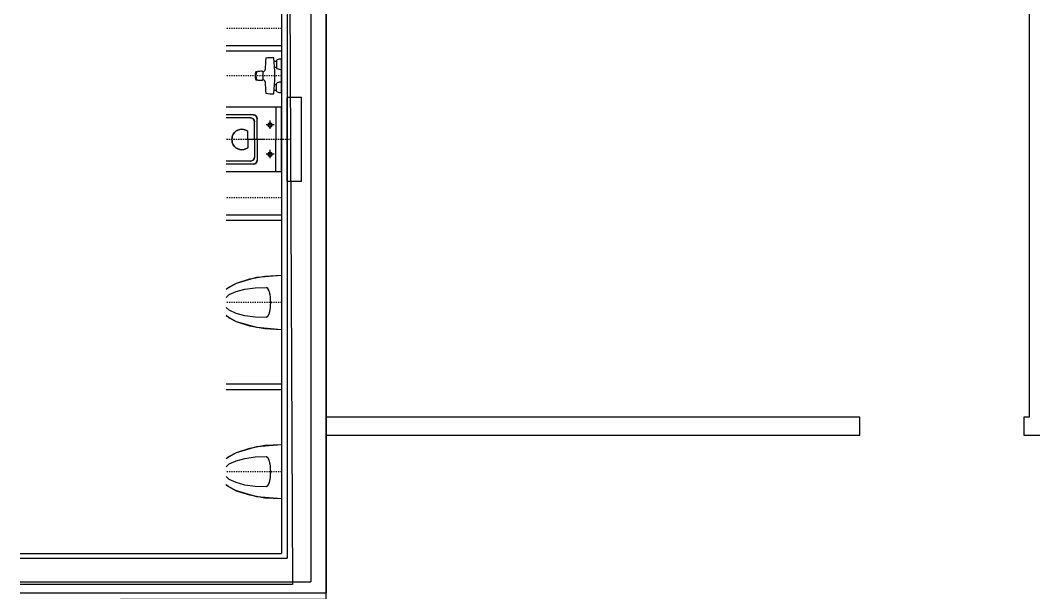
# Model space of a CAD drawing. Header units: millimetres. Extents: x 1372029 to 1411332, y -113814 to -97694.
# Drawn here: x 1394072 to 1399637, y -104889 to -101744 of the extents above; entities that cross this region are included whole.
import ezdxf

# ---------------------------------------------------------------- set-up
doc = ezdxf.new("R2010")
doc.units = ezdxf.units.MM
doc.linetypes.add('DASHDOT2', pattern=[12.7, 6.35, -3.175, 0, -3.175])
for name, color, linetype in [('Divar-komek', 7, 'Continuous'), ('Kafel', 7, 'Continuous'), ('OFFICE_BOUNDARY', 3, 'Continuous'), ('Santexnika', 7, 'Continuous'), ('sutun1', 7, 'Continuous'), ('Tavan', 7, 'Continuous')]:
    doc.layers.add(name, color=color, linetype=linetype)

msp = doc.modelspace()

# ---------------------------------------------------------------- linework, layer by layer
at = {"color": 1, "lineweight": 30}
msp.add_line((1395751.6, -104923.6), (1395751.6, -98243.6), dxfattribs=at)
at = {"color": 18, "lineweight": -3, "true_color": 0x000000}
msp.add_line((1395751.6, -104923.6), (1395751.6, -98243.6), dxfattribs=at)
for p, q in [((1398681.6, -104023.6), (1398681.6, -103923.6)), ((1395751.6, -104923.6), (1395751.6, -104023.6)), ((1395751.6, -104023.6), (1398681.6, -104023.6))]:
    msp.add_line(p, q)
for points in [[(1398681.6, -103923.6), (1395751.6, -103923.6), (1395751.6, -98433.6), (1395871.6, -98433.6), (1395871.6, -98243.6), (1399041.6, -98243.6), (1399041.6, -98423.6), (1399581.6, -98423.6), (1399581.6, -100263.6), (1399061.6, -100263.6), (1399061.6, -101423.6), (1399611.6, -101423.6), (1399611.6, -103923.6), (1399581.6, -103923.6)], [(1399581.6, -103923.6), (1399581.6, -104023.6), (1399741.6, -104023.6), (1399741.6, -103923.6)]]:
    msp.add_lwpolyline(points)
at = {"layer": 'Divar-komek'}
for p, q in [((1395536.6, -98363.6), (1395536.6, -104698.6)), ((1395666.6, -98363.6), (1395666.6, -104828.6)), ((1394071.6, -104698.6), (1395536.6, -104698.6)), ((1394071.6, -104828.6), (1395666.6, -104828.6))]:
    msp.add_line(p, q, dxfattribs=at)
at = {"layer": 'Kafel'}
for p, q in [((1395506.6, -98193.6), (1395506.6, -104673.6)), ((1395536.6, -98363.6), (1395536.6, -104673.6)), ((1394071.6, -104673.6), (1395506.6, -104673.6))]:
    msp.add_line(p, q, dxfattribs=at)
at = {"layer": 'OFFICE_BOUNDARY'}
msp.add_lwpolyline([(1394621.6, -108773.6), (1394621.6, -104923.6), (1395751.6, -104923.6), (1395751.6, -98243.6), (1408141.6, -98243.6), (1408141.6, -99693.6), (1410781.6, -99693.6), (1410781.6, -108773.6), (1394621.6, -108773.6)], close=True, dxfattribs=at)
at = {"layer": 'Santexnika', "color": 26, "linetype": 'DASHDOT2', "true_color": 0x791e15}
for p, q in [((1395506.6, -101788.6), (1395201.6, -101788.6)), ((1395506.6, -101788.6), (1395201.6, -101788.6)), ((1395506.6, -101788.6), (1395201.6, -101788.6)), ((1395506.6, -101788.6), (1395201.6, -101788.6)), ((1395506.6, -101788.6), (1395201.6, -101788.6)), ((1395506.6, -101788.6), (1395201.6, -101788.6)), ((1395506.6, -101788.6), (1395201.6, -101788.6)), ((1395506.6, -101788.6), (1395201.6, -101788.6)), ((1395506.6, -102048.6), (1395201.6, -102048.6)), ((1395506.6, -102048.6), (1395201.6, -102048.6)), ((1395506.6, -102048.6), (1395201.6, -102048.6)), ((1395506.6, -102048.6), (1395201.6, -102048.6)), ((1395506.6, -102048.6), (1395201.6, -102048.6)), ((1395506.6, -102048.6), (1395201.6, -102048.6)), ((1395506.6, -102048.6), (1395201.6, -102048.6)), ((1395506.6, -102048.6), (1395201.6, -102048.6)), ((1395556.6, -102398.6), (1395201.6, -102398.6)), ((1395556.6, -102398.6), (1395201.6, -102398.6)), ((1395556.6, -102398.6), (1395201.6, -102398.6)), ((1395556.6, -102398.6), (1395201.6, -102398.6)), ((1395556.6, -102398.6), (1395201.6, -102398.6)), ((1395556.6, -102398.6), (1395201.6, -102398.6)), ((1395556.6, -102398.6), (1395201.6, -102398.6)), ((1395556.6, -102398.6), (1395201.6, -102398.6)), ((1395506.6, -102718.6), (1395201.6, -102718.6)), ((1395506.6, -102718.6), (1395201.6, -102718.6)), ((1395506.6, -102718.6), (1395201.6, -102718.6)), ((1395506.6, -102718.6), (1395201.6, -102718.6)), ((1395506.6, -102718.6), (1395201.6, -102718.6)), ((1395506.6, -102718.6), (1395201.6, -102718.6)), ((1395506.6, -102718.6), (1395201.6, -102718.6)), ((1395506.6, -102718.6), (1395201.6, -102718.6)), ((1395506.6, -103293.6), (1395201.6, -103293.6)), ((1395506.6, -103293.6), (1395201.6, -103293.6)), ((1395506.6, -103293.6), (1395201.6, -103293.6)), ((1395506.6, -103293.6), (1395201.6, -103293.6)), ((1395506.6, -103293.6), (1395201.6, -103293.6)), ((1395506.6, -103293.6), (1395201.6, -103293.6)), ((1395506.6, -103293.6), (1395201.6, -103293.6)), ((1395506.6, -103293.6), (1395201.6, -103293.6)), ((1395506.6, -104223.6), (1395201.6, -104223.6)), ((1395506.6, -104223.6), (1395201.6, -104223.6)), ((1395506.6, -104223.6), (1395201.6, -104223.6)), ((1395506.6, -104223.6), (1395201.6, -104223.6)), ((1395506.6, -104223.6), (1395201.6, -104223.6)), ((1395506.6, -104223.6), (1395201.6, -104223.6)), ((1395506.6, -104223.6), (1395201.6, -104223.6)), ((1395506.6, -104223.6), (1395201.6, -104223.6))]:
    msp.add_line(p, q, dxfattribs=at)
at = {"layer": 'Santexnika'}
for p, q in [((1395506.6, -101883.6), (1395201.6, -101883.6)), ((1395506.6, -101883.6), (1395201.6, -101883.6)), ((1395506.6, -101883.6), (1395201.6, -101883.6)), ((1395506.6, -101883.6), (1395201.6, -101883.6)), ((1395506.6, -101883.6), (1395201.6, -101883.6)), ((1395506.6, -101883.6), (1395201.6, -101883.6)), ((1395506.6, -101883.6), (1395201.6, -101883.6)), ((1395506.6, -101883.6), (1395201.6, -101883.6)), ((1395506.6, -101913.6), (1395201.6, -101913.6)), ((1395506.6, -101913.6), (1395201.6, -101913.6)), ((1395506.6, -101913.6), (1395201.6, -101913.6)), ((1395506.6, -101913.6), (1395201.6, -101913.6)), ((1395506.6, -101913.6), (1395201.6, -101913.6)), ((1395506.6, -101913.6), (1395201.6, -101913.6)), ((1395506.6, -101913.6), (1395201.6, -101913.6)), ((1395506.6, -101913.6), (1395201.6, -101913.6)), ((1395465.3, -101968.7), (1395478.8, -101968.7)), ((1395465.3, -101968.7), (1395478.8, -101968.7)), ((1395465.3, -101968.7), (1395478.8, -101968.7)), ((1395465.3, -101968.7), (1395478.8, -101968.7)), ((1395465.3, -101968.7), (1395478.8, -101968.7)), ((1395465.3, -101968.7), (1395478.8, -101968.7)), ((1395465.3, -101968.7), (1395478.8, -101968.7)), ((1395465.3, -101968.7), (1395478.8, -101968.7)), ((1395467.7, -102001.6), (1395478.8, -102001.6)), ((1395467.7, -102001.6), (1395478.8, -102001.6)), ((1395467.7, -102001.6), (1395478.8, -102001.6)), ((1395467.7, -102001.6), (1395478.8, -102001.6)), ((1395467.7, -102001.6), (1395478.8, -102001.6)), ((1395467.7, -102001.6), (1395478.8, -102001.6)), ((1395467.7, -102001.6), (1395478.8, -102001.6)), ((1395467.7, -102001.6), (1395478.8, -102001.6)), ((1395478.8, -101963.3), (1395478.8, -102007)), ((1395478.8, -101963.3), (1395478.8, -102007)), ((1395478.8, -101963.3), (1395478.8, -102007)), ((1395478.8, -101963.3), (1395478.8, -102007)), ((1395478.8, -101963.3), (1395478.8, -102007)), ((1395478.8, -101963.3), (1395478.8, -102007)), ((1395478.8, -101963.3), (1395478.8, -102007)), ((1395478.8, -101963.3), (1395478.8, -102007)), ((1395506.6, -102141.6), (1395506.6, -101955.7)), ((1395506.6, -102141.6), (1395506.6, -101955.7)), ((1395506.6, -102141.6), (1395506.6, -101955.7)), ((1395506.6, -102141.6), (1395506.6, -101955.7)), ((1395506.6, -102141.6), (1395506.6, -101955.7)), ((1395506.6, -102141.6), (1395506.6, -101955.7)), ((1395506.6, -102141.6), (1395506.6, -101955.7)), ((1395506.6, -102141.6), (1395506.6, -101955.7)), ((1395403, -102027.5), (1395403, -102069.8)), ((1395403, -102027.5), (1395403, -102069.8)), ((1395403, -102027.5), (1395403, -102069.8)), ((1395403, -102027.5), (1395403, -102069.8)), ((1395403, -102027.5), (1395403, -102069.8)), ((1395403, -102027.5), (1395403, -102069.8)), ((1395403, -102027.5), (1395403, -102069.8)), ((1395403, -102027.5), (1395403, -102069.8)), ((1395467.7, -102095.7), (1395478.8, -102095.7)), ((1395467.7, -102095.7), (1395478.8, -102095.7)), ((1395467.7, -102095.7), (1395478.8, -102095.7)), ((1395467.7, -102095.7), (1395478.8, -102095.7)), ((1395467.7, -102095.7), (1395478.8, -102095.7)), ((1395467.7, -102095.7), (1395478.8, -102095.7)), ((1395467.7, -102095.7), (1395478.8, -102095.7)), ((1395467.7, -102095.7), (1395478.8, -102095.7)), ((1395478.8, -102134), (1395478.8, -102090.3)), ((1395478.8, -102134), (1395478.8, -102090.3)), ((1395478.8, -102134), (1395478.8, -102090.3)), ((1395478.8, -102134), (1395478.8, -102090.3)), ((1395478.8, -102134), (1395478.8, -102090.3)), ((1395478.8, -102134), (1395478.8, -102090.3)), ((1395478.8, -102134), (1395478.8, -102090.3)), ((1395478.8, -102134), (1395478.8, -102090.3)), ((1395465.3, -102128.5), (1395478.8, -102128.5)), ((1395465.3, -102128.5), (1395478.8, -102128.5)), ((1395465.3, -102128.5), (1395478.8, -102128.5)), ((1395465.3, -102128.5), (1395478.8, -102128.5)), ((1395465.3, -102128.5), (1395478.8, -102128.5)), ((1395465.3, -102128.5), (1395478.8, -102128.5)), ((1395465.3, -102128.5), (1395478.8, -102128.5)), ((1395465.3, -102128.5), (1395478.8, -102128.5)), ((1395616.6, -102168.6), (1395536.6, -102168.6)), ((1395536.6, -102628.6), (1395536.6, -102168.6)), ((1395616.6, -102168.6), (1395536.6, -102168.6)), ((1395536.6, -102628.6), (1395536.6, -102168.6)), ((1395616.6, -102168.6), (1395536.6, -102168.6)), ((1395536.6, -102628.6), (1395536.6, -102168.6)), ((1395616.6, -102168.6), (1395536.6, -102168.6)), ((1395536.6, -102628.6), (1395536.6, -102168.6)), ((1395616.6, -102168.6), (1395536.6, -102168.6)), ((1395536.6, -102628.6), (1395536.6, -102168.6)), ((1395616.6, -102168.6), (1395536.6, -102168.6)), ((1395536.6, -102628.6), (1395536.6, -102168.6)), ((1395616.6, -102168.6), (1395536.6, -102168.6)), ((1395536.6, -102628.6), (1395536.6, -102168.6)), ((1395616.6, -102168.6), (1395536.6, -102168.6)), ((1395536.6, -102628.6), (1395536.6, -102168.6)), ((1395616.6, -102628.6), (1395616.6, -102168.6)), ((1395616.6, -102628.6), (1395616.6, -102168.6)), ((1395616.6, -102628.6), (1395616.6, -102168.6)), ((1395616.6, -102628.6), (1395616.6, -102168.6)), ((1395616.6, -102628.6), (1395616.6, -102168.6)), ((1395616.6, -102628.6), (1395616.6, -102168.6)), ((1395616.6, -102628.6), (1395616.6, -102168.6)), ((1395616.6, -102628.6), (1395616.6, -102168.6)), ((1395506.6, -102221.1), (1395201.6, -102221.1)), ((1395506.6, -102221.1), (1395201.6, -102221.1)), ((1395506.6, -102221.1), (1395201.6, -102221.1)), ((1395506.6, -102221.1), (1395201.6, -102221.1)), ((1395506.6, -102221.1), (1395201.6, -102221.1)), ((1395506.6, -102221.1), (1395201.6, -102221.1)), ((1395506.6, -102221.1), (1395201.6, -102221.1)), ((1395506.6, -102221.1), (1395201.6, -102221.1)), ((1395474.1, -102221.1), (1395474.1, -102398.6)), ((1395474.1, -102221.1), (1395474.1, -102398.6)), ((1395474.1, -102221.1), (1395474.1, -102398.6)), ((1395474.1, -102221.1), (1395474.1, -102398.6)), ((1395474.1, -102221.1), (1395474.1, -102398.6)), ((1395474.1, -102221.1), (1395474.1, -102398.6)), ((1395474.1, -102221.1), (1395474.1, -102398.6)), ((1395474.1, -102221.1), (1395474.1, -102398.6)), ((1395506.6, -102576.1), (1395506.6, -102221.1)), ((1395506.6, -102576.1), (1395506.6, -102221.1)), ((1395506.6, -102576.1), (1395506.6, -102221.1)), ((1395506.6, -102576.1), (1395506.6, -102221.1)), ((1395506.6, -102576.1), (1395506.6, -102221.1)), ((1395506.6, -102576.1), (1395506.6, -102221.1)), ((1395506.6, -102576.1), (1395506.6, -102221.1)), ((1395506.6, -102576.1), (1395506.6, -102221.1)), ((1395351.1, -102263.3), (1395201.6, -102263.3)), ((1395351.1, -102263.3), (1395201.6, -102263.3)), ((1395351.1, -102263.3), (1395201.6, -102263.3)), ((1395351.1, -102263.3), (1395201.6, -102263.3)), ((1395351.1, -102263.3), (1395201.6, -102263.3)), ((1395351.1, -102263.3), (1395201.6, -102263.3)), ((1395351.1, -102263.3), (1395201.6, -102263.3)), ((1395351.1, -102263.3), (1395201.6, -102263.3)), ((1395335.6, -102279.8), (1395201.6, -102279.8)), ((1395335.6, -102279.8), (1395201.6, -102279.8)), ((1395335.6, -102279.8), (1395201.6, -102279.8)), ((1395335.6, -102279.8), (1395201.6, -102279.8)), ((1395335.6, -102279.8), (1395201.6, -102279.8)), ((1395335.6, -102279.8), (1395201.6, -102279.8)), ((1395335.6, -102279.8), (1395201.6, -102279.8)), ((1395335.6, -102279.8), (1395201.6, -102279.8)), ((1395372.5, -102398.6), (1395372.5, -102284.3)), ((1395372.5, -102398.6), (1395372.5, -102284.3)), ((1395372.5, -102398.6), (1395372.5, -102284.3)), ((1395372.5, -102398.6), (1395372.5, -102284.3)), ((1395372.5, -102398.6), (1395372.5, -102284.3)), ((1395372.5, -102398.6), (1395372.5, -102284.3)), ((1395372.5, -102398.6), (1395372.5, -102284.3)), ((1395372.5, -102398.6), (1395372.5, -102284.3)), ((1395357, -102398.6), (1395357, -102300.8)), ((1395357, -102398.6), (1395357, -102300.8)), ((1395357, -102398.6), (1395357, -102300.8)), ((1395357, -102398.6), (1395357, -102300.8)), ((1395357, -102398.6), (1395357, -102300.8)), ((1395357, -102398.6), (1395357, -102300.8)), ((1395357, -102398.6), (1395357, -102300.8)), ((1395357, -102398.6), (1395357, -102300.8)), ((1395465, -102318.8), (1395421.1, -102318.8)), ((1395465, -102318.8), (1395421.1, -102318.8)), ((1395465, -102318.8), (1395421.1, -102318.8)), ((1395465, -102318.8), (1395421.1, -102318.8)), ((1395465, -102318.8), (1395421.1, -102318.8)), ((1395465, -102318.8), (1395421.1, -102318.8)), ((1395465, -102318.8), (1395421.1, -102318.8)), ((1395465, -102318.8), (1395421.1, -102318.8)), ((1395443.1, -102340.5), (1395443.1, -102294.9)), ((1395443.1, -102340.5), (1395443.1, -102294.9)), ((1395443.1, -102340.5), (1395443.1, -102294.9)), ((1395443.1, -102340.5), (1395443.1, -102294.9)), ((1395443.1, -102340.5), (1395443.1, -102294.9)), ((1395443.1, -102340.5), (1395443.1, -102294.9)), ((1395443.1, -102340.5), (1395443.1, -102294.9)), ((1395443.1, -102340.5), (1395443.1, -102294.9)), ((1395320.7, -102398.6), (1395320.7, -102352.3)), ((1395320.7, -102398.6), (1395320.7, -102352.3)), ((1395320.7, -102398.6), (1395320.7, -102352.3)), ((1395320.7, -102398.6), (1395320.7, -102352.3)), ((1395320.7, -102398.6), (1395320.7, -102352.3)), ((1395320.7, -102398.6), (1395320.7, -102352.3)), ((1395320.7, -102398.6), (1395320.7, -102352.3)), ((1395320.7, -102398.6), (1395320.7, -102352.3)), ((1395320.7, -102398.6), (1395320.7, -102445)), ((1395320.7, -102398.6), (1395320.7, -102445)), ((1395320.7, -102398.6), (1395320.7, -102445)), ((1395320.7, -102398.6), (1395320.7, -102445)), ((1395320.7, -102398.6), (1395320.7, -102445)), ((1395320.7, -102398.6), (1395320.7, -102445)), ((1395320.7, -102398.6), (1395320.7, -102445)), ((1395320.7, -102398.6), (1395320.7, -102445)), ((1395357, -102398.6), (1395357, -102496.5)), ((1395357, -102398.6), (1395357, -102496.5)), ((1395357, -102398.6), (1395357, -102496.5)), ((1395357, -102398.6), (1395357, -102496.5)), ((1395357, -102398.6), (1395357, -102496.5)), ((1395357, -102398.6), (1395357, -102496.5)), ((1395357, -102398.6), (1395357, -102496.5)), ((1395357, -102398.6), (1395357, -102496.5)), ((1395372.5, -102398.6), (1395372.5, -102513)), ((1395372.5, -102398.6), (1395372.5, -102513)), ((1395372.5, -102398.6), (1395372.5, -102513)), ((1395372.5, -102398.6), (1395372.5, -102513)), ((1395372.5, -102398.6), (1395372.5, -102513)), ((1395372.5, -102398.6), (1395372.5, -102513)), ((1395372.5, -102398.6), (1395372.5, -102513)), ((1395372.5, -102398.6), (1395372.5, -102513)), ((1395474.1, -102576.1), (1395474.1, -102398.6)), ((1395474.1, -102576.1), (1395474.1, -102398.6)), ((1395474.1, -102576.1), (1395474.1, -102398.6)), ((1395474.1, -102576.1), (1395474.1, -102398.6)), ((1395474.1, -102576.1), (1395474.1, -102398.6)), ((1395474.1, -102576.1), (1395474.1, -102398.6)), ((1395474.1, -102576.1), (1395474.1, -102398.6)), ((1395474.1, -102576.1), (1395474.1, -102398.6)), ((1395465, -102479.9), (1395421.1, -102479.9)), ((1395465, -102479.9), (1395421.1, -102479.9)), ((1395465, -102479.9), (1395421.1, -102479.9)), ((1395465, -102479.9), (1395421.1, -102479.9)), ((1395465, -102479.9), (1395421.1, -102479.9)), ((1395465, -102479.9), (1395421.1, -102479.9)), ((1395465, -102479.9), (1395421.1, -102479.9)), ((1395465, -102479.9), (1395421.1, -102479.9)), ((1395443.1, -102501.6), (1395443.1, -102456)), ((1395443.1, -102501.6), (1395443.1, -102456)), ((1395443.1, -102501.6), (1395443.1, -102456)), ((1395443.1, -102501.6), (1395443.1, -102456)), ((1395443.1, -102501.6), (1395443.1, -102456)), ((1395443.1, -102501.6), (1395443.1, -102456)), ((1395443.1, -102501.6), (1395443.1, -102456)), ((1395443.1, -102501.6), (1395443.1, -102456)), ((1395335.6, -102517.4), (1395201.6, -102517.4)), ((1395335.6, -102517.4), (1395201.6, -102517.4)), ((1395335.6, -102517.4), (1395201.6, -102517.4)), ((1395335.6, -102517.4), (1395201.6, -102517.4)), ((1395335.6, -102517.4), (1395201.6, -102517.4)), ((1395335.6, -102517.4), (1395201.6, -102517.4)), ((1395335.6, -102517.4), (1395201.6, -102517.4)), ((1395335.6, -102517.4), (1395201.6, -102517.4)), ((1395351.1, -102534), (1395201.6, -102534)), ((1395351.1, -102534), (1395201.6, -102534)), ((1395351.1, -102534), (1395201.6, -102534)), ((1395351.1, -102534), (1395201.6, -102534)), ((1395351.1, -102534), (1395201.6, -102534)), ((1395351.1, -102534), (1395201.6, -102534)), ((1395351.1, -102534), (1395201.6, -102534)), ((1395351.1, -102534), (1395201.6, -102534)), ((1395506.6, -102576.1), (1395201.6, -102576.1)), ((1395506.6, -102576.1), (1395201.6, -102576.1)), ((1395506.6, -102576.1), (1395201.6, -102576.1)), ((1395506.6, -102576.1), (1395201.6, -102576.1)), ((1395506.6, -102576.1), (1395201.6, -102576.1)), ((1395506.6, -102576.1), (1395201.6, -102576.1)), ((1395506.6, -102576.1), (1395201.6, -102576.1)), ((1395506.6, -102576.1), (1395201.6, -102576.1)), ((1395616.6, -102628.6), (1395536.6, -102628.6)), ((1395616.6, -102628.6), (1395536.6, -102628.6)), ((1395616.6, -102628.6), (1395536.6, -102628.6)), ((1395616.6, -102628.6), (1395536.6, -102628.6)), ((1395616.6, -102628.6), (1395536.6, -102628.6)), ((1395616.6, -102628.6), (1395536.6, -102628.6)), ((1395616.6, -102628.6), (1395536.6, -102628.6)), ((1395616.6, -102628.6), (1395536.6, -102628.6)), ((1395506.6, -102813.6), (1395201.6, -102813.6)), ((1395506.6, -102813.6), (1395201.6, -102813.6)), ((1395506.6, -102813.6), (1395201.6, -102813.6)), ((1395506.6, -102813.6), (1395201.6, -102813.6)), ((1395506.6, -102813.6), (1395201.6, -102813.6)), ((1395506.6, -102813.6), (1395201.6, -102813.6)), ((1395506.6, -102813.6), (1395201.6, -102813.6)), ((1395506.6, -102813.6), (1395201.6, -102813.6)), ((1395506.6, -102843.6), (1395201.6, -102843.6)), ((1395506.6, -102843.6), (1395201.6, -102843.6)), ((1395506.6, -102843.6), (1395201.6, -102843.6)), ((1395506.6, -102843.6), (1395201.6, -102843.6)), ((1395506.6, -102843.6), (1395201.6, -102843.6)), ((1395506.6, -102843.6), (1395201.6, -102843.6)), ((1395506.6, -102843.6), (1395201.6, -102843.6)), ((1395506.6, -102843.6), (1395201.6, -102843.6)), ((1395506.6, -103143.6), (1395506.6, -103443.6)), ((1395506.6, -103143.6), (1395506.6, -103443.6)), ((1395506.6, -103143.6), (1395506.6, -103443.6)), ((1395506.6, -103143.6), (1395506.6, -103443.6)), ((1395506.6, -103143.6), (1395506.6, -103443.6)), ((1395506.6, -103143.6), (1395506.6, -103443.6)), ((1395506.6, -103143.6), (1395506.6, -103443.6)), ((1395506.6, -103143.6), (1395506.6, -103443.6)), ((1395506.6, -103743.6), (1395201.6, -103743.6)), ((1395506.6, -103743.6), (1395201.6, -103743.6)), ((1395506.6, -103743.6), (1395201.6, -103743.6)), ((1395506.6, -103743.6), (1395201.6, -103743.6)), ((1395506.6, -103743.6), (1395201.6, -103743.6)), ((1395506.6, -103743.6), (1395201.6, -103743.6)), ((1395506.6, -103743.6), (1395201.6, -103743.6)), ((1395506.6, -103743.6), (1395201.6, -103743.6)), ((1395506.6, -103773.6), (1395201.6, -103773.6)), ((1395506.6, -103773.6), (1395201.6, -103773.6)), ((1395506.6, -103773.6), (1395201.6, -103773.6)), ((1395506.6, -103773.6), (1395201.6, -103773.6)), ((1395506.6, -103773.6), (1395201.6, -103773.6)), ((1395506.6, -103773.6), (1395201.6, -103773.6)), ((1395506.6, -103773.6), (1395201.6, -103773.6)), ((1395506.6, -103773.6), (1395201.6, -103773.6)), ((1395506.6, -104073.6), (1395506.6, -104373.6)), ((1395506.6, -104073.6), (1395506.6, -104373.6)), ((1395506.6, -104073.6), (1395506.6, -104373.6)), ((1395506.6, -104073.6), (1395506.6, -104373.6)), ((1395506.6, -104073.6), (1395506.6, -104373.6)), ((1395506.6, -104073.6), (1395506.6, -104373.6)), ((1395506.6, -104073.6), (1395506.6, -104373.6)), ((1395506.6, -104073.6), (1395506.6, -104373.6))]:
    msp.add_line(p, q, dxfattribs=at)
for points in [[(1395201.6, -103221.4), (1395216.4, -103209.8), (1395259.1, -103187.6), (1395370.3, -103155.4), (1395506.6, -103143.6)], [(1395201.6, -103220.6), (1395203.5, -103218.6), (1395259.6, -103187.3), (1395331.6, -103163.7), (1395415.3, -103148.8), (1395506.6, -103143.6)], [(1395201.6, -103220.6), (1395203.5, -103218.6), (1395259.6, -103187.3), (1395331.6, -103163.7), (1395415.3, -103148.8), (1395506.6, -103143.6)], [(1395201.6, -103220.6), (1395203.5, -103218.6), (1395259.6, -103187.3), (1395331.6, -103163.7), (1395415.3, -103148.8), (1395506.6, -103143.6)], [(1395201.6, -103220.6), (1395203.5, -103218.6), (1395259.6, -103187.3), (1395331.6, -103163.7), (1395415.3, -103148.8), (1395506.6, -103143.6)], [(1395201.6, -103220.6), (1395203.5, -103218.6), (1395259.6, -103187.3), (1395331.6, -103163.7), (1395415.3, -103148.8), (1395506.6, -103143.6)], [(1395201.6, -103220.6), (1395203.5, -103218.6), (1395259.6, -103187.3), (1395331.6, -103163.7), (1395415.3, -103148.8), (1395506.6, -103143.6)], [(1395201.6, -103220.6), (1395203.5, -103218.6), (1395259.6, -103187.3), (1395331.6, -103163.7), (1395415.3, -103148.8), (1395506.6, -103143.6)], [(1395201.6, -103266.4), (1395219.4, -103250.9), (1395257.3, -103233.3), (1395305.4, -103220.5), (1395361, -103212.8), (1395421.1, -103211.1)], [(1395201.6, -103266.4), (1395219.4, -103250.9), (1395257.3, -103233.3), (1395305.4, -103220.5), (1395361, -103212.8), (1395421.1, -103211.1)], [(1395201.6, -103266.4), (1395219.4, -103250.9), (1395257.3, -103233.3), (1395305.4, -103220.5), (1395361, -103212.8), (1395421.1, -103211.1)], [(1395201.6, -103266.4), (1395219.4, -103250.9), (1395257.3, -103233.3), (1395305.4, -103220.5), (1395361, -103212.8), (1395421.1, -103211.1)], [(1395201.6, -103266.4), (1395219.4, -103250.9), (1395257.3, -103233.3), (1395305.4, -103220.5), (1395361, -103212.8), (1395421.1, -103211.1)], [(1395201.6, -103266.4), (1395219.4, -103250.9), (1395257.3, -103233.3), (1395305.4, -103220.5), (1395361, -103212.8), (1395421.1, -103211.1)], [(1395201.6, -103266.4), (1395219.4, -103250.9), (1395257.3, -103233.3), (1395305.4, -103220.5), (1395361, -103212.8), (1395421.1, -103211.1)], [(1395201.6, -103266.4), (1395219.4, -103250.9), (1395257.3, -103233.3), (1395305.4, -103220.5), (1395361, -103212.8), (1395421.1, -103211.1)], [(1395421.1, -103376.2), (1395361, -103374.5), (1395305.4, -103366.8), (1395257.3, -103353.9), (1395219.4, -103336.4), (1395201.6, -103320.9)], [(1395421.1, -103376.2), (1395361, -103374.5), (1395305.4, -103366.8), (1395257.3, -103353.9), (1395219.4, -103336.4), (1395201.6, -103320.9)], [(1395421.1, -103376.2), (1395361, -103374.5), (1395305.4, -103366.8), (1395257.3, -103353.9), (1395219.4, -103336.4), (1395201.6, -103320.9)], [(1395421.1, -103376.2), (1395361, -103374.5), (1395305.4, -103366.8), (1395257.3, -103353.9), (1395219.4, -103336.4), (1395201.6, -103320.9)], [(1395421.1, -103376.2), (1395361, -103374.5), (1395305.4, -103366.8), (1395257.3, -103353.9), (1395219.4, -103336.4), (1395201.6, -103320.9)], [(1395421.1, -103376.2), (1395361, -103374.5), (1395305.4, -103366.8), (1395257.3, -103353.9), (1395219.4, -103336.4), (1395201.6, -103320.9)], [(1395421.1, -103376.2), (1395361, -103374.5), (1395305.4, -103366.8), (1395257.3, -103353.9), (1395219.4, -103336.4), (1395201.6, -103320.9)], [(1395421.1, -103376.2), (1395361, -103374.5), (1395305.4, -103366.8), (1395257.3, -103353.9), (1395219.4, -103336.4), (1395201.6, -103320.9)], [(1395506.6, -103443.6), (1395370.3, -103431.9), (1395259.1, -103399.7), (1395216.4, -103377.5), (1395201.6, -103365.8)], [(1395506.6, -103443.6), (1395415.3, -103438.5), (1395331.6, -103423.5), (1395259.6, -103399.9), (1395203.5, -103368.6), (1395201.6, -103366.7)], [(1395506.6, -103443.6), (1395415.3, -103438.5), (1395331.6, -103423.5), (1395259.6, -103399.9), (1395203.5, -103368.6), (1395201.6, -103366.7)], [(1395506.6, -103443.6), (1395415.3, -103438.5), (1395331.6, -103423.5), (1395259.6, -103399.9), (1395203.5, -103368.6), (1395201.6, -103366.7)], [(1395506.6, -103443.6), (1395415.3, -103438.5), (1395331.6, -103423.5), (1395259.6, -103399.9), (1395203.5, -103368.6), (1395201.6, -103366.7)], [(1395506.6, -103443.6), (1395415.3, -103438.5), (1395331.6, -103423.5), (1395259.6, -103399.9), (1395203.5, -103368.6), (1395201.6, -103366.7)], [(1395506.6, -103443.6), (1395415.3, -103438.5), (1395331.6, -103423.5), (1395259.6, -103399.9), (1395203.5, -103368.6), (1395201.6, -103366.7)], [(1395506.6, -103443.6), (1395415.3, -103438.5), (1395331.6, -103423.5), (1395259.6, -103399.9), (1395203.5, -103368.6), (1395201.6, -103366.7)], [(1395201.6, -104151.4), (1395216.4, -104139.8), (1395259.1, -104117.6), (1395370.3, -104085.4), (1395506.6, -104073.6)], [(1395201.6, -104150.6), (1395203.5, -104148.6), (1395259.6, -104117.3), (1395331.6, -104093.7), (1395415.3, -104078.8), (1395506.6, -104073.6)], [(1395201.6, -104150.6), (1395203.5, -104148.6), (1395259.6, -104117.3), (1395331.6, -104093.7), (1395415.3, -104078.8), (1395506.6, -104073.6)], [(1395201.6, -104150.6), (1395203.5, -104148.6), (1395259.6, -104117.3), (1395331.6, -104093.7), (1395415.3, -104078.8), (1395506.6, -104073.6)], [(1395201.6, -104150.6), (1395203.5, -104148.6), (1395259.6, -104117.3), (1395331.6, -104093.7), (1395415.3, -104078.8), (1395506.6, -104073.6)], [(1395201.6, -104150.6), (1395203.5, -104148.6), (1395259.6, -104117.3), (1395331.6, -104093.7), (1395415.3, -104078.8), (1395506.6, -104073.6)], [(1395201.6, -104150.6), (1395203.5, -104148.6), (1395259.6, -104117.3), (1395331.6, -104093.7), (1395415.3, -104078.8), (1395506.6, -104073.6)], [(1395201.6, -104150.6), (1395203.5, -104148.6), (1395259.6, -104117.3), (1395331.6, -104093.7), (1395415.3, -104078.8), (1395506.6, -104073.6)], [(1395201.6, -104196.4), (1395219.4, -104180.9), (1395257.3, -104163.3), (1395305.4, -104150.5), (1395361, -104142.8), (1395421.1, -104141.1)], [(1395201.6, -104196.4), (1395219.4, -104180.9), (1395257.3, -104163.3), (1395305.4, -104150.5), (1395361, -104142.8), (1395421.1, -104141.1)], [(1395201.6, -104196.4), (1395219.4, -104180.9), (1395257.3, -104163.3), (1395305.4, -104150.5), (1395361, -104142.8), (1395421.1, -104141.1)], [(1395201.6, -104196.4), (1395219.4, -104180.9), (1395257.3, -104163.3), (1395305.4, -104150.5), (1395361, -104142.8), (1395421.1, -104141.1)], [(1395201.6, -104196.4), (1395219.4, -104180.9), (1395257.3, -104163.3), (1395305.4, -104150.5), (1395361, -104142.8), (1395421.1, -104141.1)], [(1395201.6, -104196.4), (1395219.4, -104180.9), (1395257.3, -104163.3), (1395305.4, -104150.5), (1395361, -104142.8), (1395421.1, -104141.1)], [(1395201.6, -104196.4), (1395219.4, -104180.9), (1395257.3, -104163.3), (1395305.4, -104150.5), (1395361, -104142.8), (1395421.1, -104141.1)], [(1395201.6, -104196.4), (1395219.4, -104180.9), (1395257.3, -104163.3), (1395305.4, -104150.5), (1395361, -104142.8), (1395421.1, -104141.1)], [(1395421.1, -104306.2), (1395361, -104304.5), (1395305.4, -104296.8), (1395257.3, -104283.9), (1395219.4, -104266.4), (1395201.6, -104250.9)], [(1395421.1, -104306.2), (1395361, -104304.5), (1395305.4, -104296.8), (1395257.3, -104283.9), (1395219.4, -104266.4), (1395201.6, -104250.9)], [(1395421.1, -104306.2), (1395361, -104304.5), (1395305.4, -104296.8), (1395257.3, -104283.9), (1395219.4, -104266.4), (1395201.6, -104250.9)], [(1395421.1, -104306.2), (1395361, -104304.5), (1395305.4, -104296.8), (1395257.3, -104283.9), (1395219.4, -104266.4), (1395201.6, -104250.9)], [(1395421.1, -104306.2), (1395361, -104304.5), (1395305.4, -104296.8), (1395257.3, -104283.9), (1395219.4, -104266.4), (1395201.6, -104250.9)], [(1395421.1, -104306.2), (1395361, -104304.5), (1395305.4, -104296.8), (1395257.3, -104283.9), (1395219.4, -104266.4), (1395201.6, -104250.9)], [(1395421.1, -104306.2), (1395361, -104304.5), (1395305.4, -104296.8), (1395257.3, -104283.9), (1395219.4, -104266.4), (1395201.6, -104250.9)], [(1395421.1, -104306.2), (1395361, -104304.5), (1395305.4, -104296.8), (1395257.3, -104283.9), (1395219.4, -104266.4), (1395201.6, -104250.9)], [(1395506.6, -104373.6), (1395370.3, -104361.9), (1395259.1, -104329.7), (1395216.4, -104307.5), (1395201.6, -104295.8)], [(1395506.6, -104373.6), (1395415.3, -104368.5), (1395331.6, -104353.5), (1395259.6, -104329.9), (1395203.5, -104298.6), (1395201.6, -104296.7)], [(1395506.6, -104373.6), (1395415.3, -104368.5), (1395331.6, -104353.5), (1395259.6, -104329.9), (1395203.5, -104298.6), (1395201.6, -104296.7)], [(1395506.6, -104373.6), (1395415.3, -104368.5), (1395331.6, -104353.5), (1395259.6, -104329.9), (1395203.5, -104298.6), (1395201.6, -104296.7)], [(1395506.6, -104373.6), (1395415.3, -104368.5), (1395331.6, -104353.5), (1395259.6, -104329.9), (1395203.5, -104298.6), (1395201.6, -104296.7)], [(1395506.6, -104373.6), (1395415.3, -104368.5), (1395331.6, -104353.5), (1395259.6, -104329.9), (1395203.5, -104298.6), (1395201.6, -104296.7)], [(1395506.6, -104373.6), (1395415.3, -104368.5), (1395331.6, -104353.5), (1395259.6, -104329.9), (1395203.5, -104298.6), (1395201.6, -104296.7)], [(1395506.6, -104373.6), (1395415.3, -104368.5), (1395331.6, -104353.5), (1395259.6, -104329.9), (1395203.5, -104298.6), (1395201.6, -104296.7)]]:
    msp.add_lwpolyline(points, dxfattribs=at)
at = {"layer": 'Santexnika', "extrusion": (0, 0, -1)}
for centre in [(-1395442.8, -102318.8), (-1395442.8, -102479.9)]:
    msp.add_circle(centre, 11.1, dxfattribs=at)
at = {"layer": 'Santexnika'}
for centre in [(1395442.8, -102318.8), (1395442.8, -102318.8), (1395442.8, -102318.8), (1395442.8, -102318.8), (1395442.8, -102318.8), (1395442.8, -102318.8), (1395442.8, -102318.8), (1395442.8, -102479.9), (1395442.8, -102479.9), (1395442.8, -102479.9), (1395442.8, -102479.9), (1395442.8, -102479.9), (1395442.8, -102479.9), (1395442.8, -102479.9)]:
    msp.add_circle(centre, 11.1, dxfattribs=at)
for centre, radius, start, end in [((1395453.4, -102152.3), 202.7, 87.1749, 99.4367), ((1395453.4, -102152.3), 202.7, 87.1749, 99.4367), ((1395453.4, -102152.3), 202.7, 87.1749, 99.4367), ((1395453.4, -102152.3), 202.7, 87.1749, 99.4367), ((1395453.4, -102152.3), 202.7, 87.1749, 99.4367), ((1395453.4, -102152.3), 202.7, 87.1749, 99.4367), ((1395453.4, -102152.3), 202.7, 87.1749, 99.4367), ((1395453.4, -102152.3), 202.7, 87.1749, 99.4367), ((1394595.9, -102048.6), 873.1, -6.4995, 6.4995), ((1394595.9, -102048.6), 873.1, -6.4995, 6.4995), ((1394595.9, -102048.6), 873.1, -6.4995, 6.4995), ((1394595.9, -102048.6), 873.1, -6.4995, 6.4995), ((1394595.9, -102048.6), 873.1, -6.4995, 6.4995), ((1394595.9, -102048.6), 873.1, -6.4995, 6.4995), ((1394595.9, -102048.6), 873.1, -6.4995, 6.4995), ((1394595.9, -102048.6), 873.1, -6.4995, 6.4995), ((1398826.4, -102227.1), 3417.3, 175.3885, 176.452), ((1398826.4, -102227.1), 3417.3, 175.3885, 176.452), ((1398826.4, -102227.1), 3417.3, 175.3885, 176.452), ((1398826.4, -102227.1), 3417.3, 175.3885, 176.452), ((1398826.4, -102227.1), 3417.3, 175.3885, 176.452), ((1398826.4, -102227.1), 3417.3, 175.3885, 176.452), ((1398826.4, -102227.1), 3417.3, 175.3885, 176.452), ((1398826.4, -102227.1), 3417.3, 175.3885, 176.452), ((1395484.8, -101968.7), 8.09, 112.9919, 138.4956), ((1395484.8, -101968.7), 8.09, 112.9919, 138.4956), ((1395484.8, -101968.7), 8.09, 112.9919, 138.4956), ((1395484.8, -101968.7), 8.09, 112.9919, 138.4956), ((1395484.8, -101968.7), 8.09, 112.9919, 138.4956), ((1395484.8, -101968.7), 8.09, 112.9919, 138.4956), ((1395484.8, -101968.7), 8.09, 112.9919, 138.4956), ((1395484.8, -101968.7), 8.09, 112.9919, 138.4956), ((1395514.6, -102051.1), 95.7, 94.816, 110.1457), ((1395514.6, -102051.1), 95.7, 94.816, 110.1457), ((1395514.6, -102051.1), 95.7, 94.816, 110.1457), ((1395514.6, -102051.1), 95.7, 94.816, 110.1457), ((1395514.6, -102051.1), 95.7, 94.816, 110.1457), ((1395514.6, -102051.1), 95.7, 94.816, 110.1457), ((1395514.6, -102051.1), 95.7, 94.816, 110.1457), ((1395514.6, -102051.1), 95.7, 94.816, 110.1457), ((1395499.3, -102048.6), 137.4, 171.8724, -171.8724), ((1395499.3, -102048.6), 137.4, 171.8724, -171.8724), ((1395499.3, -102048.6), 137.4, 171.8724, -171.8724), ((1395499.3, -102048.6), 137.4, 171.8724, -171.8724), ((1395499.3, -102048.6), 137.4, 171.8724, -171.8724), ((1395499.3, -102048.6), 137.4, 171.8724, -171.8724), ((1395499.3, -102048.6), 137.4, 171.8724, -171.8724), ((1395499.3, -102048.6), 137.4, 171.8724, -171.8724), ((1395366.9, -102030.1), 3.74, 16.9044, 166.3079), ((1395366.9, -102030.1), 3.74, 16.9044, 166.3079), ((1395366.9, -102030.1), 3.74, 16.9044, 166.3079), ((1395366.9, -102030.1), 3.74, 16.9044, 166.3079), ((1395366.9, -102030.1), 3.74, 16.9044, 166.3079), ((1395366.9, -102030.1), 3.74, 16.9044, 166.3079), ((1395366.9, -102030.1), 3.74, 16.9044, 166.3079), ((1395366.9, -102030.1), 3.74, 16.9044, 166.3079), ((1395402.5, -102048.6), 37.6, 141.0864, -141.0864), ((1395402.5, -102048.6), 37.6, 141.0864, -141.0864), ((1395402.5, -102048.6), 37.6, 141.0864, -141.0864), ((1395402.5, -102048.6), 37.6, 141.0864, -141.0864), ((1395402.5, -102048.6), 37.6, 141.0864, -141.0864), ((1395402.5, -102048.6), 37.6, 141.0864, -141.0864), ((1395402.5, -102048.6), 37.6, 141.0864, -141.0864), ((1395402.5, -102048.6), 37.6, 141.0864, -141.0864), ((1395400, -102394.9), 370.8, 89.9348, 94.1243), ((1395400, -102394.9), 370.8, 89.9348, 94.1243), ((1395400, -102394.9), 370.8, 89.9348, 94.1243), ((1395400, -102394.9), 370.8, 89.9348, 94.1243), ((1395400, -102394.9), 370.8, 89.9348, 94.1243), ((1395400, -102394.9), 370.8, 89.9348, 94.1243), ((1395400, -102394.9), 370.8, 89.9348, 94.1243), ((1395400, -102394.9), 370.8, 89.9348, 94.1243), ((1395399.3, -102027.6), 3.69, 2.5378, 73.278), ((1395399.3, -102027.6), 3.69, 2.5378, 73.278), ((1395399.3, -102027.6), 3.69, 2.5378, 73.278), ((1395399.3, -102027.6), 3.69, 2.5378, 73.278), ((1395399.3, -102027.6), 3.69, 2.5378, 73.278), ((1395399.3, -102027.6), 3.69, 2.5378, 73.278), ((1395399.3, -102027.6), 3.69, 2.5378, 73.278), ((1395399.3, -102027.6), 3.69, 2.5378, 73.278), ((1395403, -102014.8), 12.7, -90.1961, -3.548), ((1395403, -102014.8), 12.7, -90.1961, -3.548), ((1395403, -102014.8), 12.7, -90.1961, -3.548), ((1395403, -102014.8), 12.7, -90.1961, -3.548), ((1395403, -102014.8), 12.7, -90.1961, -3.548), ((1395403, -102014.8), 12.7, -90.1961, -3.548), ((1395403, -102014.8), 12.7, -90.1961, -3.548), ((1395403, -102014.8), 12.7, -90.1961, -3.548), ((1395484.8, -102001.6), 8.09, -138.4956, -112.9919), ((1395484.8, -102001.6), 8.09, -138.4956, -112.9919), ((1395484.8, -102001.6), 8.09, -138.4956, -112.9919), ((1395484.8, -102001.6), 8.09, -138.4956, -112.9919), ((1395484.8, -102001.6), 8.09, -138.4956, -112.9919), ((1395484.8, -102001.6), 8.09, -138.4956, -112.9919), ((1395484.8, -102001.6), 8.09, -138.4956, -112.9919), ((1395484.8, -102001.6), 8.09, -138.4956, -112.9919), ((1395514.6, -101919.2), 95.7, -110.1457, -94.816), ((1395514.6, -101919.2), 95.7, -110.1457, -94.816), ((1395514.6, -101919.2), 95.7, -110.1457, -94.816), ((1395514.6, -101919.2), 95.7, -110.1457, -94.816), ((1395514.6, -101919.2), 95.7, -110.1457, -94.816), ((1395514.6, -101919.2), 95.7, -110.1457, -94.816), ((1395514.6, -101919.2), 95.7, -110.1457, -94.816), ((1395514.6, -101919.2), 95.7, -110.1457, -94.816), ((1395366.9, -102067.2), 3.74, -166.3079, -16.9044), ((1395366.9, -102067.2), 3.74, -166.3079, -16.9044), ((1395366.9, -102067.2), 3.74, -166.3079, -16.9044), ((1395366.9, -102067.2), 3.74, -166.3079, -16.9044), ((1395366.9, -102067.2), 3.74, -166.3079, -16.9044), ((1395366.9, -102067.2), 3.74, -166.3079, -16.9044), ((1395366.9, -102067.2), 3.74, -166.3079, -16.9044), ((1395366.9, -102067.2), 3.74, -166.3079, -16.9044), ((1395400, -101702.4), 370.8, -94.1243, -89.9348), ((1395400, -101702.4), 370.8, -94.1243, -89.9348), ((1395400, -101702.4), 370.8, -94.1243, -89.9348), ((1395400, -101702.4), 370.8, -94.1243, -89.9348), ((1395400, -101702.4), 370.8, -94.1243, -89.9348), ((1395400, -101702.4), 370.8, -94.1243, -89.9348), ((1395400, -101702.4), 370.8, -94.1243, -89.9348), ((1395400, -101702.4), 370.8, -94.1243, -89.9348), ((1395399.3, -102069.7), 3.69, -73.278, -2.5378), ((1395399.3, -102069.7), 3.69, -73.278, -2.5378), ((1395399.3, -102069.7), 3.69, -73.278, -2.5378), ((1395399.3, -102069.7), 3.69, -73.278, -2.5378), ((1395399.3, -102069.7), 3.69, -73.278, -2.5378), ((1395399.3, -102069.7), 3.69, -73.278, -2.5378), ((1395399.3, -102069.7), 3.69, -73.278, -2.5378), ((1395399.3, -102069.7), 3.69, -73.278, -2.5378), ((1395403, -102082.5), 12.7, 3.548, 90.1961), ((1395403, -102082.5), 12.7, 3.548, 90.1961), ((1395403, -102082.5), 12.7, 3.548, 90.1961), ((1395403, -102082.5), 12.7, 3.548, 90.1961), ((1395403, -102082.5), 12.7, 3.548, 90.1961), ((1395403, -102082.5), 12.7, 3.548, 90.1961), ((1395403, -102082.5), 12.7, 3.548, 90.1961), ((1395403, -102082.5), 12.7, 3.548, 90.1961), ((1398826.4, -101870.2), 3417.3, -176.452, -175.3885), ((1398826.4, -101870.2), 3417.3, -176.452, -175.3885), ((1398826.4, -101870.2), 3417.3, -176.452, -175.3885), ((1398826.4, -101870.2), 3417.3, -176.452, -175.3885), ((1398826.4, -101870.2), 3417.3, -176.452, -175.3885), ((1398826.4, -101870.2), 3417.3, -176.452, -175.3885), ((1398826.4, -101870.2), 3417.3, -176.452, -175.3885), ((1398826.4, -101870.2), 3417.3, -176.452, -175.3885), ((1395484.8, -102095.6), 8.09, 112.9919, 138.4956), ((1395484.8, -102095.6), 8.09, 112.9919, 138.4956), ((1395484.8, -102095.6), 8.09, 112.9919, 138.4956), ((1395484.8, -102095.6), 8.09, 112.9919, 138.4956), ((1395484.8, -102095.6), 8.09, 112.9919, 138.4956), ((1395484.8, -102095.6), 8.09, 112.9919, 138.4956), ((1395484.8, -102095.6), 8.09, 112.9919, 138.4956), ((1395484.8, -102095.6), 8.09, 112.9919, 138.4956), ((1395514.6, -102178), 95.7, 94.816, 110.1457), ((1395514.6, -102178), 95.7, 94.816, 110.1457), ((1395514.6, -102178), 95.7, 94.816, 110.1457), ((1395514.6, -102178), 95.7, 94.816, 110.1457), ((1395514.6, -102178), 95.7, 94.816, 110.1457), ((1395514.6, -102178), 95.7, 94.816, 110.1457), ((1395514.6, -102178), 95.7, 94.816, 110.1457), ((1395514.6, -102178), 95.7, 94.816, 110.1457), ((1395453.4, -101945), 202.7, -99.4367, -87.1749), ((1395453.4, -101945), 202.7, -99.4367, -87.1749), ((1395453.4, -101945), 202.7, -99.4367, -87.1749), ((1395453.4, -101945), 202.7, -99.4367, -87.1749), ((1395453.4, -101945), 202.7, -99.4367, -87.1749), ((1395453.4, -101945), 202.7, -99.4367, -87.1749), ((1395453.4, -101945), 202.7, -99.4367, -87.1749), ((1395453.4, -101945), 202.7, -99.4367, -87.1749), ((1395484.8, -102128.6), 8.09, -138.4956, -112.9919), ((1395484.8, -102128.6), 8.09, -138.4956, -112.9919), ((1395484.8, -102128.6), 8.09, -138.4956, -112.9919), ((1395484.8, -102128.6), 8.09, -138.4956, -112.9919), ((1395484.8, -102128.6), 8.09, -138.4956, -112.9919), ((1395484.8, -102128.6), 8.09, -138.4956, -112.9919), ((1395484.8, -102128.6), 8.09, -138.4956, -112.9919), ((1395484.8, -102128.6), 8.09, -138.4956, -112.9919), ((1395514.6, -102046.2), 95.7, -110.1457, -94.816), ((1395514.6, -102046.2), 95.7, -110.1457, -94.816), ((1395514.6, -102046.2), 95.7, -110.1457, -94.816), ((1395514.6, -102046.2), 95.7, -110.1457, -94.816), ((1395514.6, -102046.2), 95.7, -110.1457, -94.816), ((1395514.6, -102046.2), 95.7, -110.1457, -94.816), ((1395514.6, -102046.2), 95.7, -110.1457, -94.816), ((1395514.6, -102046.2), 95.7, -110.1457, -94.816), ((1395335.4, -102301.5), 21.6, 1.6856, 90.4239), ((1395335.4, -102301.5), 21.6, 1.6856, 90.4239), ((1395335.4, -102301.5), 21.6, 1.6856, 90.4239), ((1395335.4, -102301.5), 21.6, 1.6856, 90.4239), ((1395335.4, -102301.5), 21.6, 1.6856, 90.4239), ((1395335.4, -102301.5), 21.6, 1.6856, 90.4239), ((1395335.4, -102301.5), 21.6, 1.6856, 90.4239), ((1395350.9, -102284.9), 21.6, 1.6856, 90.4239), ((1395350.9, -102284.9), 21.6, 1.6856, 90.4239), ((1395350.9, -102284.9), 21.6, 1.6856, 90.4239), ((1395350.9, -102284.9), 21.6, 1.6856, 90.4239), ((1395350.9, -102284.9), 21.6, 1.6856, 90.4239), ((1395350.9, -102284.9), 21.6, 1.6856, 90.4239), ((1395350.9, -102284.9), 21.6, 1.6856, 90.4239), ((1395316.9, -102401), 82.9, 157.853, 178.3836), ((1395316.9, -102401), 82.9, 157.853, 178.3836), ((1395316.9, -102401), 82.9, 157.853, 178.3836), ((1395316.9, -102401), 82.9, 157.853, 178.3836), ((1395316.9, -102401), 82.9, 157.853, 178.3836), ((1395316.9, -102401), 82.9, 157.853, 178.3836), ((1395316.9, -102401), 82.9, 157.853, 178.3836), ((1395288.9, -102400.2), 57.5, 56.4449, 147.9788), ((1395288.9, -102400.2), 57.5, 56.4449, 147.9788), ((1395288.9, -102400.2), 57.5, 56.4449, 147.9788), ((1395288.9, -102400.2), 57.5, 56.4449, 147.9788), ((1395288.9, -102400.2), 57.5, 56.4449, 147.9788), ((1395288.9, -102400.2), 57.5, 56.4449, 147.9788), ((1395288.9, -102400.2), 57.5, 56.4449, 147.9788), ((1395316.9, -102396.3), 82.9, -178.3836, -157.853), ((1395316.9, -102396.3), 82.9, -178.3836, -157.853), ((1395316.9, -102396.3), 82.9, -178.3836, -157.853), ((1395316.9, -102396.3), 82.9, -178.3836, -157.853), ((1395316.9, -102396.3), 82.9, -178.3836, -157.853), ((1395316.9, -102396.3), 82.9, -178.3836, -157.853), ((1395316.9, -102396.3), 82.9, -178.3836, -157.853), ((1395288.9, -102397.1), 57.5, -147.9788, -56.4449), ((1395288.9, -102397.1), 57.5, -147.9788, -56.4449), ((1395288.9, -102397.1), 57.5, -147.9788, -56.4449), ((1395288.9, -102397.1), 57.5, -147.9788, -56.4449), ((1395288.9, -102397.1), 57.5, -147.9788, -56.4449), ((1395288.9, -102397.1), 57.5, -147.9788, -56.4449), ((1395288.9, -102397.1), 57.5, -147.9788, -56.4449), ((1395335.4, -102495.8), 21.6, -90.4239, -1.6856), ((1395335.4, -102495.8), 21.6, -90.4239, -1.6856), ((1395335.4, -102495.8), 21.6, -90.4239, -1.6856), ((1395335.4, -102495.8), 21.6, -90.4239, -1.6856), ((1395335.4, -102495.8), 21.6, -90.4239, -1.6856), ((1395335.4, -102495.8), 21.6, -90.4239, -1.6856), ((1395335.4, -102495.8), 21.6, -90.4239, -1.6856), ((1395350.9, -102512.4), 21.6, -90.4239, -1.6856), ((1395350.9, -102512.4), 21.6, -90.4239, -1.6856), ((1395350.9, -102512.4), 21.6, -90.4239, -1.6856), ((1395350.9, -102512.4), 21.6, -90.4239, -1.6856), ((1395350.9, -102512.4), 21.6, -90.4239, -1.6856), ((1395350.9, -102512.4), 21.6, -90.4239, -1.6856), ((1395350.9, -102512.4), 21.6, -90.4239, -1.6856)]:
    msp.add_arc(centre, radius, start, end, dxfattribs=at)
at = {"layer": 'Santexnika', "extrusion": (0, 0, -1)}
for centre, radius, start, end in [((-1395335.4, -102301.5), 21.6, 89.5761, 178.3144), ((-1395350.9, -102284.9), 21.6, 89.5761, 178.3144), ((-1395316.9, -102401), 82.9, 1.6164, 22.147), ((-1395288.9, -102400.2), 57.5, 32.0212, 123.5551), ((-1395316.9, -102396.3), 82.9, -22.147, -1.6164), ((-1395288.9, -102397.1), 57.5, -123.5551, -32.0212), ((-1395335.4, -102495.8), 21.6, -178.3144, -89.5761), ((-1395350.9, -102512.4), 21.6, -178.3144, -89.5761)]:
    msp.add_arc(centre, radius, start, end, dxfattribs=at)
for centre, major_axis, start_param, end_param in [((1395421.1, -103293.6), (0, -82.6), 3.141593, 0), ((1395421.1, -103293.6), (0, 82.6), 6.283185, 3.141593), ((1395421.1, -103293.6), (0, 82.6), 6.283185, 3.141593), ((1395421.1, -103293.6), (0, 82.6), 6.283185, 3.141593), ((1395421.1, -103293.6), (0, 82.6), 6.283185, 3.141593), ((1395421.1, -103293.6), (0, 82.6), 6.283185, 3.141593), ((1395421.1, -103293.6), (0, 82.6), 6.283185, 3.141593), ((1395421.1, -103293.6), (0, 82.6), 6.283185, 3.141593), ((1395421.1, -104223.6), (0, -82.6), 3.141593, 0), ((1395421.1, -104223.6), (0, 82.6), 6.283185, 3.141593), ((1395421.1, -104223.6), (0, 82.6), 6.283185, 3.141593), ((1395421.1, -104223.6), (0, 82.6), 6.283185, 3.141593), ((1395421.1, -104223.6), (0, 82.6), 6.283185, 3.141593), ((1395421.1, -104223.6), (0, 82.6), 6.283185, 3.141593), ((1395421.1, -104223.6), (0, 82.6), 6.283185, 3.141593), ((1395421.1, -104223.6), (0, 82.6), 6.283185, 3.141593)]:
    msp.add_ellipse(centre, major_axis=major_axis, ratio=0.28758, start_param=start_param, end_param=end_param, dxfattribs=at)
at = {"layer": 'sutun1', "color": 134}
for p, q in [((1395536.6, -98363.6), (1395566.6, -104843.6)), ((1395566.6, -104843.6), (1394071.6, -104843.6))]:
    msp.add_line(p, q, dxfattribs=at)
at = {"layer": 'Tavan'}
for p in [(1395751.6, -98193.6), (1394071.6, -104888.6)]:
    msp.add_line(p, (1395751.6, -104888.6), dxfattribs=at)

doc.saveas('drawing.dxf')
